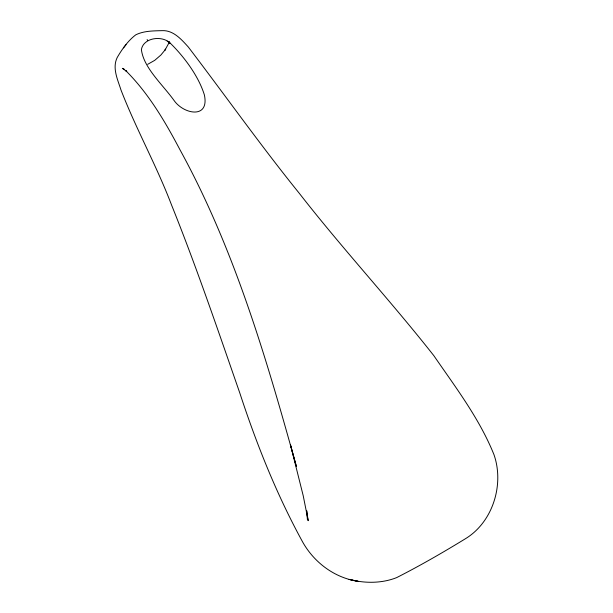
<?xml version="1.0" encoding="UTF-8"?>
<svg xmlns="http://www.w3.org/2000/svg" width="613" height="613" viewBox="0 0 613 613"><rect width="100%" height="100%" fill="white"/><g stroke="black" fill="none" stroke-linecap="round" stroke-linejoin="round"><path stroke-width="0.92" d="M169.035 42.741L164.958 50.166L165.709 49.163L160.851 55.055L154.721 60.35L147.664 64.334M350.475 579.676C365.425 583.507 382.251 583.361 396.703 577.592C420.173 565.646 443.007 552.474 465.451 538.72C492.844 522.077 504.407 484.584 494.001 454.731C479.573 418.779 455.658 387.408 433.843 355.678C390.389 300.439 342.498 248.824 299.32 193.34C260.809 145.687 225.385 95.636 188.268 46.956C181.341 39.362 173.303 30.037 161.993 30.65C153.166 30.911 143.817 30.834 135.734 34.849C127.964 40.795 122.079 49.132 117.198 57.538C112.033 68.089 117.757 79.713 120.976 89.958C136.094 129.036 156.614 165.771 171.533 204.957C196.421 266.801 217.86 329.955 239.767 392.895C256.341 443.49 276.088 493.159 301.55 539.976C312.829 561.493 333.763 577.722 358.007 581.323L349.058 579.369M126.056 44.672L123.497 47.883M124.562 69.369L122.355 68.334L126.776 71.491L125.45 70.342C148.384 93.038 165.012 121.389 179.969 149.756C234.35 248.855 266.287 357.915 296.34 466.286L290.401 444.525L303.228 495.779L308.178 520.682L306.692 510.767L307.419 519.717M170.529 43.431C184.13 56.764 198.597 76.158 204.382 94.938C209.6 119.206 183.785 114.416 174.054 100.471C162.575 84.464 143.588 67.821 141.404 49.622C143.258 37.684 162.299 34.926 170.529 43.431L167.18 41.171M147.128 39.554L147.664 40.565M169.211 42.029L169.41 43.485L169.357 41.791"/></g></svg>
